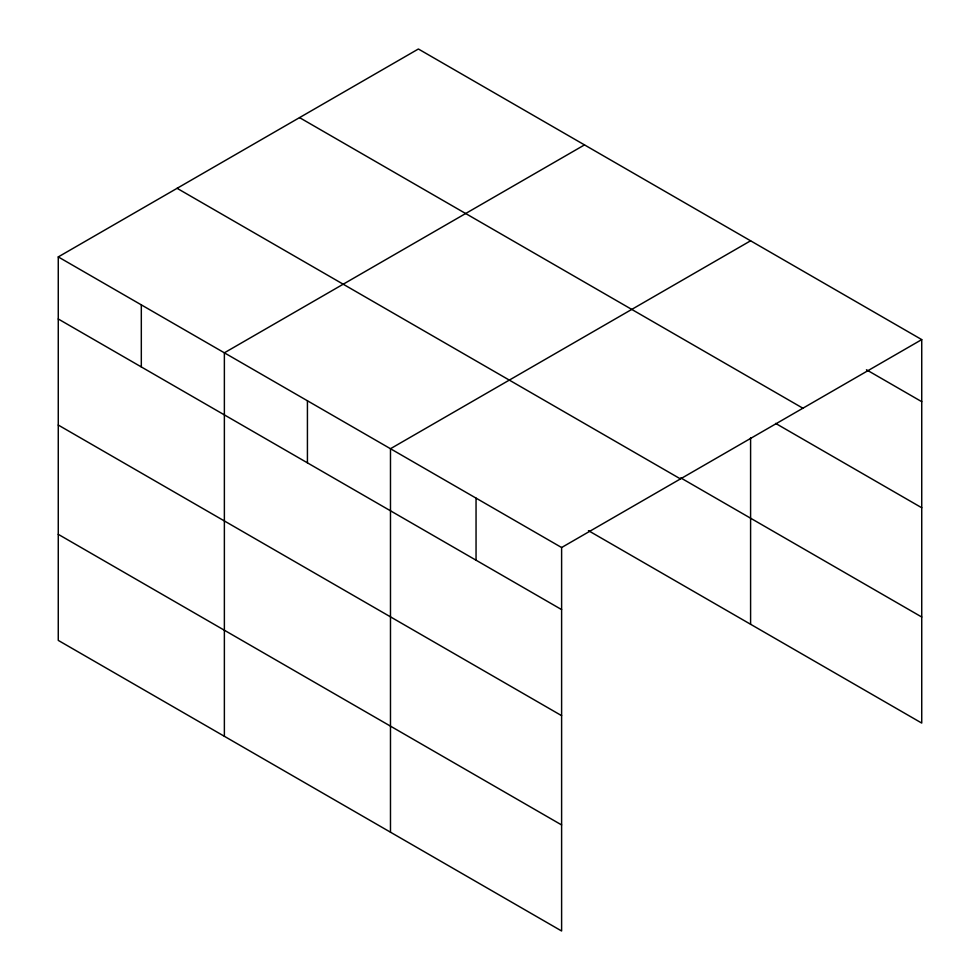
<?xml version="1.0" encoding="UTF-8"?>
<svg xmlns="http://www.w3.org/2000/svg" width="980" height="980" viewBox="0 0 980 980"><rect width="100%" height="100%" fill="white"/><g stroke="black" fill="none" stroke-linecap="round" stroke-linejoin="round"><path stroke-width="1.47" d="M58.261 256.919L561.614 547.526L561.614 931L58.261 640.393L58.261 256.919L418.387 49L921.739 339.607L921.739 723.081L588.441 530.658M584.496 144.905L224.371 352.812L224.371 736.286M750.594 240.798L390.481 448.718L390.481 832.192M561.614 547.526L921.739 339.607M866.442 369.766L921.739 401.678M299.537 117.612L802.902 408.219M775.609 423.385L921.739 507.75M680.733 477.873L921.739 617.02M177.098 188.307L680.463 478.914M58.261 318.99L561.614 609.597M58.261 425.051L561.614 715.657M58.261 534.333L561.614 824.94M750.594 437.778L750.594 624.272M476.047 498.122L476.047 560.193M307.426 400.771L307.426 462.842M141.316 304.866L141.316 366.937"/></g></svg>
